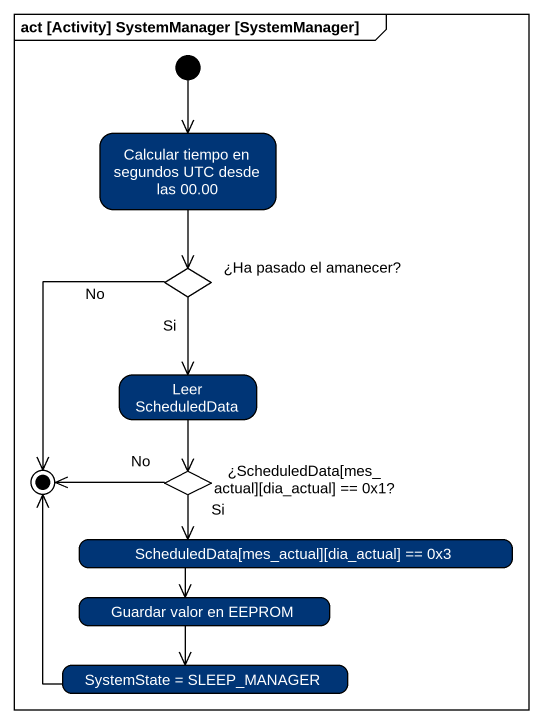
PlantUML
@startuml
mainframe act [Activity] SystemManager [SystemManager]
hide empty description
state "Calcular tiempo en segundos UTC desde las 00.00" as Calcular_tiempo_en_segundos #003576
state "¿Ha pasado el amanecer?" as Ha_pasado_el_amanecer <<choice>>
state "Leer ScheduledData" as Leer_ScheduledData #003576
state "¿ScheduledData[mes_actual][dia_actual] == 0x1?" as ScheduledData_mes_actual <<choice>>
state "ScheduledData[mes_actual][dia_actual] == 0x3" as ScheduledData_mes_actual_2 #003576
state "Guardar valor en EEPROM" as Guardar_valor_en_EEPROM #003576
state "SystemState = SLEEP_MANAGER" as SystemState_SLEEP_MANAGER #003576
[*] --> Calcular_tiempo_en_segundos
Calcular_tiempo_en_segundos --> Ha_pasado_el_amanecer
Ha_pasado_el_amanecer --> Leer_ScheduledData : Si
Leer_ScheduledData --> ScheduledData_mes_actual
ScheduledData_mes_actual --> ScheduledData_mes_actual_2 : Si
ScheduledData_mes_actual_2 --> Guardar_valor_en_EEPROM
Guardar_valor_en_EEPROM --> SystemState_SLEEP_MANAGER
Ha_pasado_el_amanecer --> [*] : No
ScheduledData_mes_actual -left-> [*] : No
SystemState_SLEEP_MANAGER -up-> [*]
@enduml
